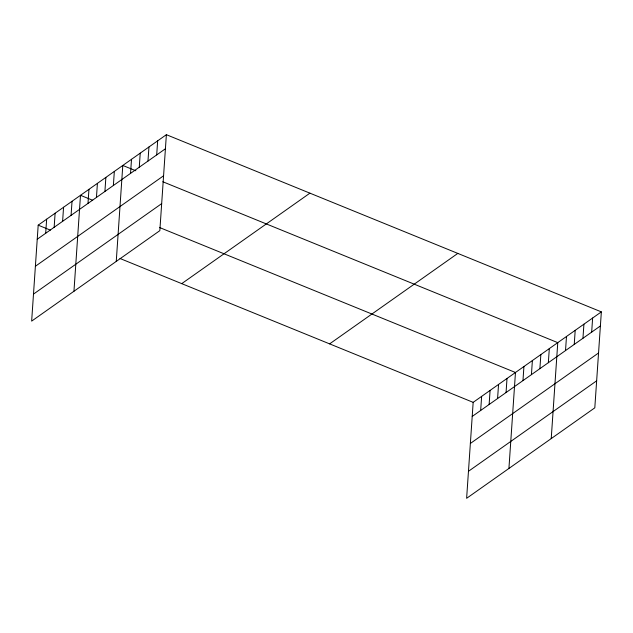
<?xml version="1.0" encoding="UTF-8"?>
<svg xmlns="http://www.w3.org/2000/svg" width="633" height="633" viewBox="0 0 633 633"><rect width="100%" height="100%" fill="white"/><g stroke="black" fill="none" stroke-linecap="round" stroke-linejoin="round"><path stroke-width="0.95" d="M166.376 134.687L38.194 225.166L31.65 321.121L159.833 230.649L166.376 134.687L601.35 311.879L594.806 407.834L466.624 498.313L473.168 402.351L601.35 311.879M45.695 233.276L46.652 219.192M54.153 227.302L55.111 213.218M62.612 221.328L63.569 207.244M71.07 215.362L72.035 201.278M73.95 291.267L80.494 195.304L92.671 200.265M87.995 203.415L88.952 189.33M96.453 197.449L97.411 183.364M104.912 191.475L105.869 177.39M113.37 185.501L114.336 171.416M116.25 261.405L122.794 165.45L135.842 170.768M130.548 173.379L131.506 159.294M139.268 167.223L140.225 153.146M147.98 161.075L148.945 146.991M156.699 154.919L157.657 140.843M480.669 410.461L481.626 396.385M489.127 404.495L490.084 390.411M497.585 398.521L498.551 384.437M506.052 392.547L507.009 378.471M508.924 468.46L515.468 372.497L159.658 227.556M522.969 380.607L523.926 366.523M531.427 374.633L532.385 360.557M539.886 368.667L540.851 354.583M548.352 362.693L549.309 348.609M551.224 438.598L557.768 342.643L162.808 181.75M565.522 350.571L566.488 336.487M574.242 344.415L575.199 330.331M582.953 338.267L583.919 324.183M591.673 332.111L592.63 318.027M37.228 239.242L165.411 148.771M35.393 266.264L163.575 175.792M33.494 294.1L161.676 203.628M181.734 283.631L309.917 193.16M329.627 343.877L457.809 253.406M472.21 416.435L600.393 325.963M470.366 443.456L598.549 352.977M468.467 471.292L596.65 380.821M38.194 225.166L50.371 230.127M119.969 258.478L473.168 402.351"/></g></svg>
